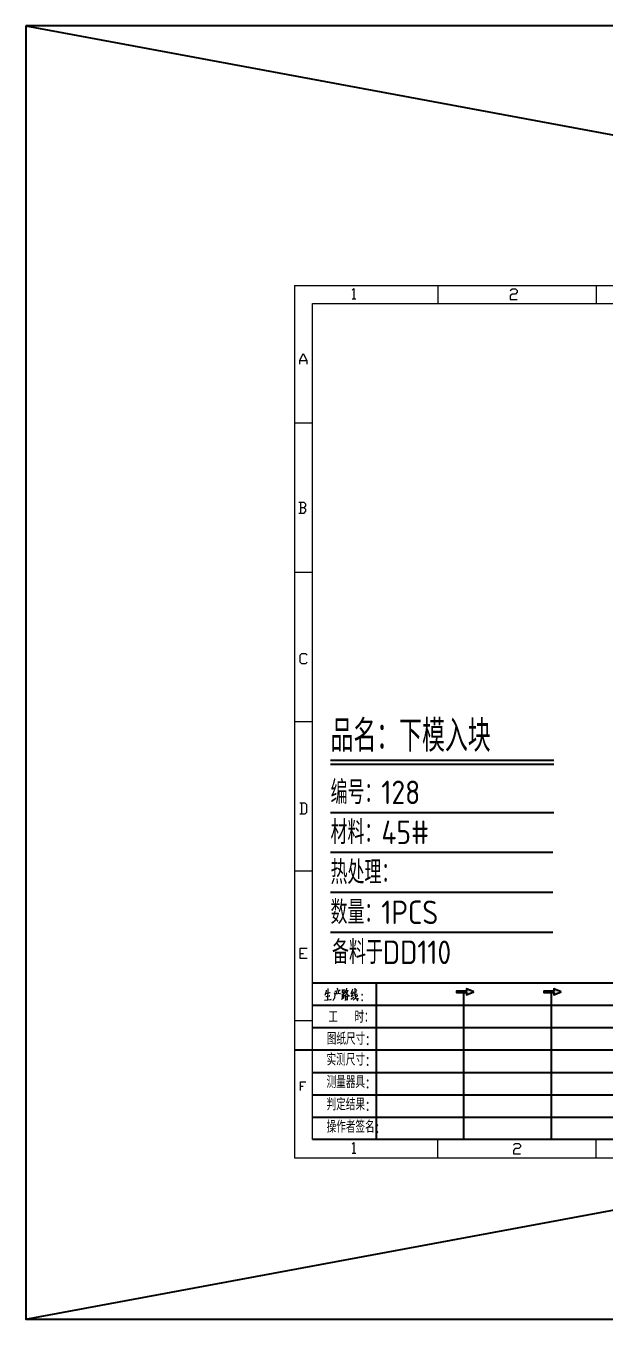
# Model space of a CAD drawing. Header units: millimetres. Extents: x 88508 to 142116, y -5268 to 20283.
# Drawn here: x 105474 to 105712, y 1546 to 2080 of the extents above; entities that cross this region are included whole.
import ezdxf
from ezdxf.enums import TextEntityAlignment as Align

# ---------------------------------------------------------------- set-up
doc = ezdxf.new("R2010")
doc.units = ezdxf.units.MM
for name, color, linetype in [('DIM', 4, 'Continuous'), ('LP_O', 40, 'Continuous'), ('PPS_O', 40, 'Continuous')]:
    doc.layers.add(name, color=color, linetype=linetype)
doc.styles.add('chinesef_fs', font='simplex.shx', dxfattribs={"bigfont": 'gbcbig.shx'})
doc.styles.add('gbenor', font='gbenor.shx', dxfattribs={"bigfont": 'gbcbig.shx'})
doc.styles.add('GBENOR_', font='gbenor.shx', dxfattribs={"bigfont": 'gbcbig'})
doc.styles.add('TXT', font='txt.shx', dxfattribs={"width": 0.8, "bigfont": 'ctxt.shx'})

# ---------------------------------------------------------------- blocks, each defined once
blk = doc.blocks.new('U40')
for points in [[(351.8, 337.7), (351.8, 333.2), (367, 339.3), (351.8, 345.3), (351.8, 340.8), (331.2, 340.8), (331.2, 337.7)], [(545.7, 339.3), (530.6, 345.3), (530.6, 340.8), (509.9, 340.8), (509.9, 337.7), (530.6, 337.7), (530.6, 333.2)]]:
    blk.add_hatch(color=3).paths.add_polyline_path(points)
at = {"color": 254, "lineweight": 18}
for p, q in [((0, 1783.5), (0, 0)), ((0, 1783.5), (2530.2, 1783.5)), ((37, 37), (37, 1746.5)), ((37, 1746.5), (2493.2, 1746.5)), ((0, 1502.7), (37, 1502.7)), ((0, 1197.2), (37, 1197.2)), ((0, 891.7), (37, 891.7)), ((0, 586.3), (37, 586.3)), ((0, 280.8), (37, 280.8)), ((37, 37), (2493.2, 37)), ((0, 0), (2530.2, 0))]:
    blk.add_line(p, q, dxfattribs=at)
at = {"color": 254, "linetype": 'Continuous', "lineweight": 18}
for p, q in [((293.1, 1783.5), (293.1, 1746.5)), ((617.1, 1783.5), (617.1, 1746.5)), ((293.1, 0), (293.1, 37)), ((617.1, 0), (617.1, 37))]:
    blk.add_line(p, q, dxfattribs=at)
for p, q in [((38, 357.6), (1598.2, 357.6)), ((38, 311.8), (1598.2, 311.8)), ((37.1, 266), (1598.2, 266)), ((0.1, 220.2), (1598.2, 220.2)), ((37.1, 174.4), (1598.2, 174.4)), ((37.1, 128.6), (1598.2, 128.6)), ((37.1, 82.8), (1598.2, 82.8))]:
    blk.add_line(p, q)
at = {"color": 254}
for p, q in [((167.8, 37), (167.8, 357.6)), ((346.7, 37), (346.7, 337.9)), ((525.5, 37), (525.5, 340.8)), ((1598.2, 37), (38, 37))]:
    blk.add_line(p, q, dxfattribs=at)
at = {"color": 92, "lineweight": 18}
for points in [[(118.3, 1773.7), (121.9, 1777.3), (121.9, 1755.8)], [(441.4, 1773.1), (445, 1776.7), (452.2, 1776.7), (455.8, 1773.1), (455.8, 1769.5), (452.2, 1765.9), (445, 1765.9), (441.4, 1762.3), (441.4, 1755.1), (455.8, 1755.1)], [(118.3, 1755.8), (125.5, 1755.8)], [(11.1, 1622.8), (11.1, 1630), (18.3, 1644.4), (25.5, 1630), (25.5, 1622.8)], [(11.1, 1630), (25.5, 1630)], [(20, 1329), (23.6, 1332.6), (23.6, 1336.2), (20, 1339.8), (9.2, 1339.8)], [(9.2, 1318.2), (20, 1318.2), (23.6, 1321.8), (23.6, 1325.4), (20, 1329), (12.8, 1329)], [(12.8, 1339.8), (12.8, 1318.2)], [(26.1, 1013.2), (22.5, 1009.6), (15.3, 1009.6), (11.7, 1013.2), (11.7, 1027.6), (15.3, 1031.2), (22.5, 1031.2), (26.1, 1027.6)], [(11, 703.2), (21.8, 703.2), (25.4, 706.8), (25.4, 721.2), (21.8, 724.8), (11, 724.8)], [(14.6, 724.8), (14.6, 703.2)], [(26.1, 407), (11.7, 407), (11.7, 428.6), (26.1, 428.6)], [(11.7, 417.8), (18.9, 417.8)], [(12.3, 137.7), (12.3, 155), (23.8, 155)], [(12.3, 146.4), (18.1, 146.4)], [(118.3, 27.4), (121.9, 31), (121.9, 9.4)], [(447.9, 25.7), (451.5, 29.3), (458.7, 29.3), (462.3, 25.7), (462.3, 22.1), (458.7, 18.5), (451.5, 18.5), (447.9, 14.9), (447.9, 7.7), (462.3, 7.7)], [(118.3, 9.4), (125.5, 9.4)]]:
    blk.add_lwpolyline(points, dxfattribs=at)
at = {"color": 92, "lineweight": 0}
for points in [[(68.4, 345.9), (68.7, 344.4), (68.1, 322.9)], [(86.7, 346.7), (87.9, 344.6), (88.3, 343)], [(97.8, 344), (98.1, 342.6), (98.1, 340.8), (98.1, 337.9), (98.1, 336.3), (98.2, 337.7), (102.1, 338.3), (101.8, 338.3), (102.1, 343.6), (102.1, 343.2), (102.1, 342.8), (98.2, 342.2)], [(106.6, 346.5), (106.5, 345.2), (105.1, 341.2), (104.2, 338.9), (103.1, 336.3), (102.6, 335.5)], [(119.3, 344.8), (119.1, 343.8), (116.8, 338.5), (115.4, 335.5), (119.3, 336.3)], [(123.4, 346.5), (123.5, 345.4), (123.5, 340.8), (123.8, 337.3), (124, 335.3), (124.2, 333.1), (124.5, 331), (124.8, 329), (125.2, 327.4), (125.9, 325.7), (126.9, 323.9), (127.9, 322.7), (128.9, 321.7), (129.6, 321.3), (129.9, 326.1), (129.4, 321.5)], [(127.7, 341.6), (127.2, 342.4), (125.7, 344.2)], [(61.4, 322.3), (68.2, 322.9), (75.3, 323.7), (74.9, 323.9), (73.8, 323.5)], [(65, 342.2), (64.8, 341), (64.1, 337.9), (63.6, 335.7), (62.8, 333.5), (62.1, 331.4)], [(63.8, 335.9), (73.4, 337.5), (73.1, 337.7), (72.5, 337.3)], [(64.5, 329.6), (64.8, 329.6), (65.1, 329.6), (72.5, 331), (71.9, 331), (70.9, 330.8)], [(82.6, 335.1), (82.6, 331.8), (82.3, 329), (81.9, 326.8), (81.2, 324.9), (80.3, 323.1), (79.6, 321.9), (78.8, 320.9)], [(93.3, 335.5), (94.1, 335.7), (94.3, 335.5), (82.6, 334.3), (82.6, 335.1), (82.2, 336.9)], [(82.6, 340.8), (93.7, 342.2), (93.3, 342.4), (92.4, 342)], [(86.1, 336.1), (86, 337.5), (85.3, 339.8)], [(90.3, 341), (90.4, 339.6), (89.1, 335.3)], [(96.5, 323.9), (102.8, 327.2)], [(97.2, 334.3), (97.5, 333.5), (97.7, 324.7)], [(100.2, 337.9), (100.1, 325.9)], [(100.2, 332.6), (102.4, 333.1)], [(105.5, 341.2), (105.9, 341), (109.6, 341.8), (109.3, 342.6), (108.5, 339.6), (107.6, 337.3), (106.9, 335.9), (105.9, 334.3), (104.3, 332), (103.1, 330.4), (101.9, 329.4)], [(104.2, 330), (104.5, 329), (104.5, 321.1), (104.3, 322.1), (104.5, 322.7), (109.2, 323.1), (108.6, 323.1), (109, 329.2), (109, 330), (109.3, 329.4), (108.6, 329.4), (104.6, 328.8)], [(104.9, 339.1), (105.3, 338.7), (107, 335.7), (108.6, 333.3), (109.9, 331.2), (110.3, 330.8), (112.6, 330.8), (110.2, 331.2), (109, 332.6)], [(115.3, 324.3), (121.5, 328.2)], [(120.3, 339.4), (118.1, 333.5), (116.4, 330), (116.1, 329.8), (120.5, 331.4)], [(128.2, 332.4), (128.1, 331.6), (126.9, 329.6), (125.8, 328), (124.5, 326.3), (123, 324.7), (121.4, 323.3), (120.1, 322.3)], [(121.4, 332.2), (128.8, 335.1)], [(121.7, 336.7), (127.7, 339.6)]]:
    blk.add_lwpolyline(points, dxfattribs=at)
for points in [[(367, 339.3), (351.8, 345.3), (351.8, 340.8), (331.2, 340.8), (331.2, 337.7), (351.8, 337.7), (351.8, 333.2), (367, 339.3)], [(545.7, 339.3), (530.6, 345.3), (530.6, 340.8), (509.9, 340.8), (509.9, 337.7), (530.6, 337.7), (530.6, 333.2), (545.7, 339.3)]]:
    blk.add_lwpolyline(points)
for points in [[(138.7, 332.4), (139.4, 333.5), (138.7, 334.5), (138, 333.5)], [(138.7, 320.9), (139.4, 321.9), (138.7, 322.9), (138, 321.9)]]:
    blk.add_lwpolyline(points, close=True, dxfattribs=at)
at = {"color": 3, "style": 'chinesef_fs'}
for s, p in [('工  时：', (69.5, 275.7)), ('图纸尺寸:', (66.2, 230.9)), ('实测尺寸:', (65.9, 188.4)), ('测量器具:', (65.9, 142.6)), ('判定结果:', (65.9, 96.8)), ('操作者签名:', (65.9, 51))]:
    blk.add_text(s, height=24.57, dxfattribs=at).set_placement(p)
at = {"lineweight": 18, "style": 'GBENOR_'}
blk.add_attdef('文档路径', (2126, 386.9), '', height=17.8, dxfattribs=at)
at = {"lineweight": 20, "style": 'TXT'}
for tag, height, p in [('18-**-**', 16.3, (1866.6, 256.2)), ('客户名称', 16.1, (1741.1, 134, 0)), ('料厚:', 16.1, (1741.3, 93.2, 0))]:
    blk.add_attdef(tag, text='', height=height, dxfattribs=at).set_placement(p, align=Align.MIDDLE)
for tag, p, height in [('88888', (1850.9, 207.5), 14.9), ('材质:', (1691.2, 168, 0), 16.1), ('核准', (1869.4, 127.5, 0), 16.1), ('设计', (1868.8, 88.3, 0), 16.1), ('绘图', (1868.2, 49.1, 0), 16.1)]:
    blk.add_attdef(tag, p, '', height=height, dxfattribs=at)
for tag, p, height, width in [('3', (2234.7, 206.9), 15.8, 0.7), ('4', (2234.7, 167.4), 15.8, 0.7), ('核准日期', (2041.1, 124.2, 0), 16.1, 0.68), ('设计日期', (2041.1, 84.5, 0), 16.1, 0.68), ('1', (2251.9, 85.9), 14.6, 0.7), ('绘图日期', (2040.9, 46.4, 0), 16.1, 0.68), ('2', (2235, 49.2), 14.6, 0.7)]:
    blk.add_attdef(tag, p, '', height=height, dxfattribs=dict(at, width=width))

msp = doc.modelspace()

# ---------------------------------------------------------------- linework, layer by layer
at = {"layer": 'DIM', "color": 4, "linetype": 'Continuous', "lineweight": 25}
for p, q in [((105599.486, 1776.737), (105691.603, 1776.737)), ((105599.486, 1775.04), (105691.603, 1775.04)), ((105599.486, 1755.153), (105691.603, 1755.153)), ((105599.486, 1738.661), (105691.203, 1738.661)), ((105599.486, 1722.169), (105691.203, 1722.169)), ((105599.486, 1705.677), (105691.203, 1705.677))]:
    msp.add_line(p, q, dxfattribs=at)
at = {"layer": 'LP_O', "color": 8}
msp.add_lwpolyline([(105473.835, 2079.541), (105473.835, 1546.122), (108341.214, 1546.122), (108341.214, 2079.541)], close=True, dxfattribs=at)
at = {"layer": 'PPS_O'}
for p, q in [((105473.835, 2079.541), (108341.214, 1546.122)), ((105473.835, 1546.122), (108341.214, 2079.541))]:
    msp.add_line(p, q, dxfattribs=at)

# ---------------------------------------------------------------- block references
at = {"ltscale": 3, "xscale": 0.201715171644512, "yscale": 0.201715171644512, "zscale": 0.201715171644512}
msp.add_blockref('U40', (105584.542, 1612.716), dxfattribs=at)

# ---------------------------------------------------------------- texts
at = {"layer": 'DIM', "color": 3, "linetype": 'Continuous', "lineweight": 25, "style": 'gbenor'}
for s, height, p in [('品名：下模入块', 13.0965, (105599.486, 1780.133)), ('编号：128', 9.7011, (105599.486, 1758.548)), ('材料：45#', 9.7011, (105599.486, 1742.056)), ('热处理： ', 9.7011, (105599.486, 1725.564)), ('数量：1PCS', 9.7011, (105599.486, 1709.072))]:
    msp.add_text(s, height=height, dxfattribs=at).set_placement(p)
at = {"layer": 'DIM', "color": 3, "linetype": 'Continuous', "lineweight": 5, "style": 'gbenor'}
msp.add_text('备料于DD110', height=9.7011, dxfattribs=at).set_placement((105600.077, 1692.581))

doc.saveas('drawing.dxf')
